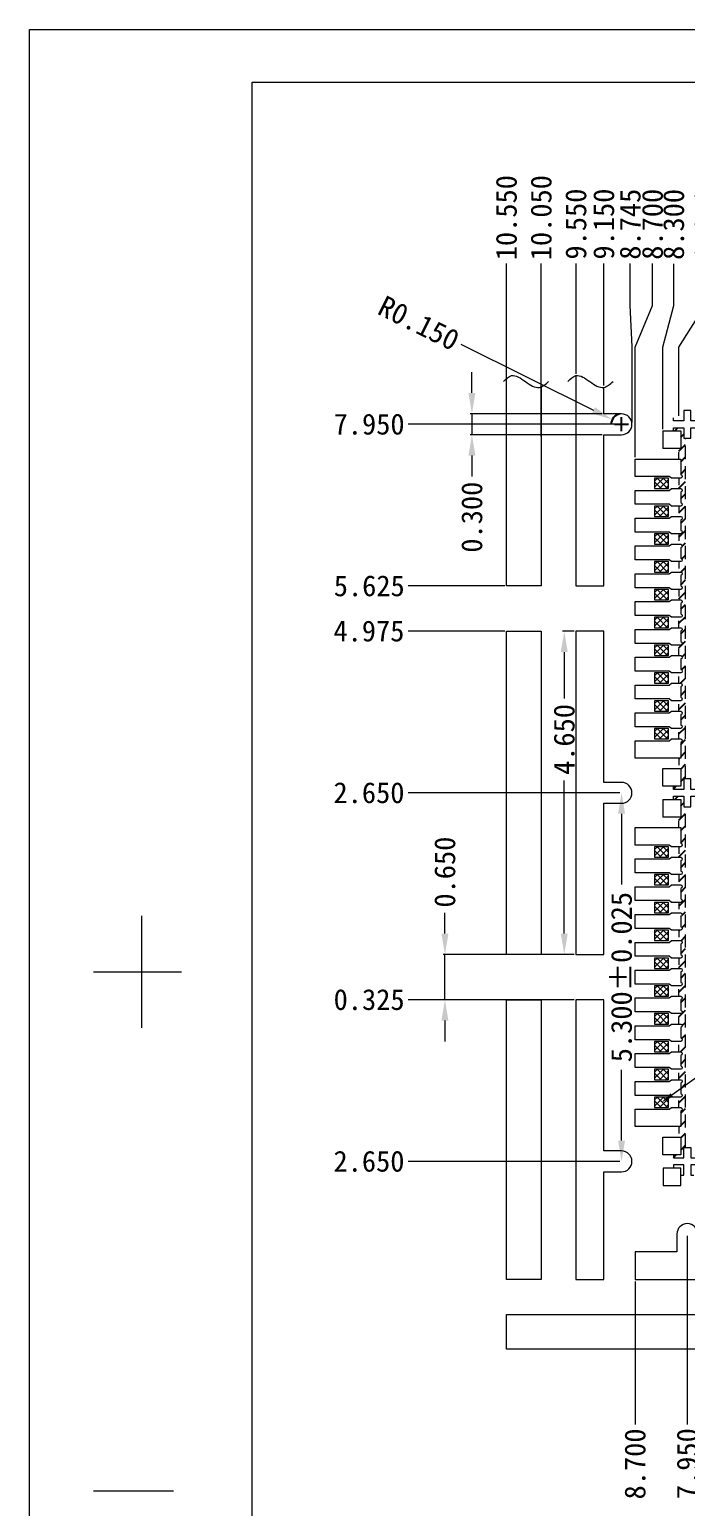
# Model space of a CAD drawing. Extents: x -140 to 3541, y -503 to -95.
# Drawn here: x 3329.83 to 3339.27, y -273.64 to -252.39 of the extents above; entities that cross this region are included whole.
import ezdxf
from ezdxf import colors
from ezdxf.entities.mleader import LeaderData, LeaderLine
from ezdxf.math import Vec2, Vec3

# ---------------------------------------------------------------- set-up
doc = ezdxf.new("R2010")
doc.units = 0
doc.header["$LTSCALE"] = 5
doc.header["$MEASUREMENT"] = 0
doc.header["$PDMODE"] = 3
doc.linetypes.add('HIDDEN', pattern=[0.375, 0.25, -0.125])
doc.layers.get('0').update_dxf_attribs({"linetype": 'CONTINUOUS'})
doc.layers.get('Defpoints').update_dxf_attribs({"linetype": 'CONTINUOUS'})
for name, color, linetype in [('1', 7, 'CONTINUOUS'), ('1D', 4, 'CONTINUOUS'), ('2D', 4, 'CONTINUOUS'), ('ETCH', 4, 'CONTINUOUS'), ('PLATING', 3, 'CONTINUOUS'), ('标注', 4, 'CONTINUOUS')]:
    doc.layers.add(name, color=color, linetype=linetype)
doc.layers.add('图层1实体', color=7, linetype='CONTINUOUS', lineweight=18)
doc.layers.add('标注线', color=3, linetype='CONTINUOUS', lineweight=18)
doc.styles.add('SIMPLEX', font='SIMPLEX')
doc.styles.get("Standard").update_dxf_attribs({"font": 'romans.shx', "bigfont": 'bigfont.shx'})
doc.styles.add('宋体', font='')
doc.styles.get('宋体').set_extended_font_data('SimSun')
doc.dimstyles.new('副本Standard', dxfattribs={"dimtxt": 0.05, "dimasz": 0.05, "dimexe": 0.07, "dimexo": 0.07, "dimgap": 0.07, "dimtad": 1, "dimzin": 1, "dimdsep": 46, "dimtxsty": 'SIMPLEX', "dimcen": 0.1, "dimclrd": 256, "dimclre": 256, "dimclrt": 256, "dimadec": 0, "dimazin": 0, "dimtfac": 1, "dimtofl": 0, "dimtmove": 0, "dimatfit": 0, "dimfxl": 1, "dimlwd": -1, "dimlwe": -1, "dimarcsym": 0})

# ---------------------------------------------------------------- blocks, each defined once
blk = doc.blocks.new('*D52')
at = {"layer": 'Defpoints', "color": 0}
for p in [(3339.537, -255.758), (3339.162, -257.971), (3347.232, -260.716)]:
    blk.add_point(p, dxfattribs=at)
at = {"layer": '标注', "lineweight": 0}
for p, q in [((3339.537, -256.358), (3339.537, -255.758)), ((3339.162, -256.958), (3339.537, -256.358)), ((3339.162, -257.946), (3339.162, -256.958))]:
    blk.add_line(p, q, dxfattribs=at)
at = {"layer": '标注', "lineweight": 0, "insert": (3339.537, -255.192), "char_height": 0.3, "attachment_point": 5, "rotation": 90, "style": '宋体'}
blk.add_mtext('8.070', dxfattribs=at)
blk = doc.blocks.new('*D53')
at = {"layer": 'Defpoints', "color": 0}
for p in [(3339.087, -255.758), (3338.932, -258.161), (3347.232, -260.716)]:
    blk.add_point(p, dxfattribs=at)
at = {"layer": '标注', "lineweight": 0}
for p, q in [((3339.087, -256.358), (3339.087, -255.758)), ((3338.932, -256.958), (3339.087, -256.358)), ((3338.932, -258.136), (3338.932, -256.958))]:
    blk.add_line(p, q, dxfattribs=at)
at = {"layer": '标注', "lineweight": 0, "insert": (3339.087, -255.192), "char_height": 0.3, "attachment_point": 5, "rotation": 90, "style": '宋体'}
blk.add_mtext('8.300', dxfattribs=at)
blk = doc.blocks.new('*D54')
at = {"layer": 'Defpoints', "color": 0}
for p in [(3338.782, -255.756), (3338.532, -258.566), (3347.232, -260.716)]:
    blk.add_point(p, dxfattribs=at)
at = {"layer": '标注', "lineweight": 0}
for p, q in [((3338.782, -256.356), (3338.782, -255.756)), ((3338.532, -256.956), (3338.782, -256.356)), ((3338.532, -258.541), (3338.532, -256.956))]:
    blk.add_line(p, q, dxfattribs=at)
at = {"layer": '标注', "lineweight": 0, "insert": (3338.782, -255.19), "char_height": 0.3, "attachment_point": 5, "rotation": 90, "style": '宋体'}
blk.add_mtext('8.700', dxfattribs=at)
blk = doc.blocks.new('*D55')
at = {"layer": 'Defpoints', "color": 0}
for p in [(3338.462, -255.753), (3338.487, -258.066), (3347.232, -260.716)]:
    blk.add_point(p, dxfattribs=at)
at = {"layer": '标注', "lineweight": 0}
for p, q in [((3338.462, -256.353), (3338.462, -255.753)), ((3338.487, -256.953), (3338.462, -256.353)), ((3338.487, -258.041), (3338.487, -256.953))]:
    blk.add_line(p, q, dxfattribs=at)
at = {"layer": '标注', "lineweight": 0, "insert": (3338.462, -255.189), "char_height": 0.3, "attachment_point": 5, "rotation": 90, "style": '宋体'}
blk.add_mtext('8.745', dxfattribs=at)
blk = doc.blocks.new('*D56')
at = {"layer": 'Defpoints', "color": 0}
for p in [(3338.082, -255.753), (3338.082, -257.535), (3347.232, -260.716)]:
    blk.add_point(p, dxfattribs=at)
at = {"layer": '标注', "lineweight": 0}
blk.add_line((3338.082, -257.51), (3338.082, -255.753), dxfattribs=at)
at = {"layer": '标注', "lineweight": 0, "insert": (3338.082, -255.187), "char_height": 0.3, "attachment_point": 5, "rotation": 90, "style": '宋体'}
blk.add_mtext('9.150', dxfattribs=at)
blk = doc.blocks.new('*D57')
at = {"layer": 'Defpoints', "color": 0}
for p in [(3337.682, -255.753), (3337.682, -257.367), (3347.232, -260.716)]:
    blk.add_point(p, dxfattribs=at)
at = {"layer": '标注', "lineweight": 0}
blk.add_line((3337.682, -257.342), (3337.682, -255.753), dxfattribs=at)
at = {"layer": '标注', "lineweight": 0, "insert": (3337.682, -255.187), "char_height": 0.3, "attachment_point": 5, "rotation": 90, "style": '宋体'}
blk.add_mtext('9.550', dxfattribs=at)
blk = doc.blocks.new('*D58')
at = {"layer": 'Defpoints', "color": 0}
for p in [(3337.182, -255.753), (3337.182, -258.266), (3347.232, -260.716)]:
    blk.add_point(p, dxfattribs=at)
at = {"layer": '标注', "lineweight": 0}
blk.add_line((3337.182, -258.241), (3337.182, -255.753), dxfattribs=at)
at = {"layer": '标注', "lineweight": 0, "insert": (3337.182, -255.095), "char_height": 0.3, "attachment_point": 5, "rotation": 90, "style": '宋体'}
blk.add_mtext('10.050', dxfattribs=at)
blk = doc.blocks.new('*D59')
at = {"layer": 'Defpoints', "color": 0}
for p in [(3336.682, -255.753), (3336.682, -258.266), (3347.232, -260.716)]:
    blk.add_point(p, dxfattribs=at)
at = {"layer": '标注', "lineweight": 0}
blk.add_line((3336.682, -258.241), (3336.682, -255.753), dxfattribs=at)
at = {"layer": '标注', "lineweight": 0, "insert": (3336.682, -255.095), "char_height": 0.3, "attachment_point": 5, "rotation": 90, "style": '宋体'}
blk.add_mtext('10.550', dxfattribs=at)
blk = doc.blocks.new('*D60')
at = {"layer": 'Defpoints', "color": 0}
for p in [(3347.232, -260.716), (3339.282, -269.711), (3339.282, -272.451)]:
    blk.add_point(p, dxfattribs=at)
at = {"layer": '标注', "lineweight": 0}
blk.add_line((3339.282, -269.736), (3339.282, -272.451), dxfattribs=at)
at = {"layer": '标注', "lineweight": 0, "insert": (3339.282, -273.013), "char_height": 0.3, "attachment_point": 5, "rotation": 90, "style": '宋体'}
blk.add_mtext('7.950', dxfattribs=at)
blk = doc.blocks.new('*D63')
at = {"layer": 'Defpoints', "color": 0}
for p in [(3347.232, -260.716), (3338.532, -270.366), (3338.532, -272.451)]:
    blk.add_point(p, dxfattribs=at)
at = {"layer": '标注', "lineweight": 0}
blk.add_line((3338.532, -270.391), (3338.532, -272.451), dxfattribs=at)
at = {"layer": '标注', "lineweight": 0, "insert": (3338.532, -273.017), "char_height": 0.3, "attachment_point": 5, "rotation": 90, "style": '宋体'}
blk.add_mtext('8.700', dxfattribs=at)
blk = doc.blocks.new('*D68')
at = {"layer": 'Defpoints', "color": 0}
for p in [(3347.232, -266.016), (3335.27, -268.666), (3338.337, -268.666)]:
    blk.add_point(p, dxfattribs=at)
at = {"layer": '标注', "lineweight": 0}
blk.add_line((3338.312, -268.666), (3335.27, -268.666), dxfattribs=at)
at = {"layer": '标注', "lineweight": 0, "insert": (3334.706, -268.666), "char_height": 0.3, "attachment_point": 5, "style": '宋体'}
blk.add_mtext('2.650', dxfattribs=at)
blk = doc.blocks.new('*D69')
at = {"layer": 'Defpoints', "color": 0}
for p in [(3335.27, -263.366), (3338.337, -263.366), (3347.232, -266.016)]:
    blk.add_point(p, dxfattribs=at)
at = {"layer": '标注', "lineweight": 0}
blk.add_line((3338.312, -263.366), (3335.27, -263.366), dxfattribs=at)
at = {"layer": '标注', "lineweight": 0, "insert": (3334.706, -263.366), "char_height": 0.3, "attachment_point": 5, "style": '宋体'}
blk.add_mtext('2.650', dxfattribs=at)
blk = doc.blocks.new('*D70')
at = {"layer": 'Defpoints', "color": 0}
for p in [(3335.27, -258.066), (3338.337, -258.066), (3347.232, -266.016)]:
    blk.add_point(p, dxfattribs=at)
at = {"layer": '标注', "lineweight": 0}
blk.add_line((3338.312, -258.066), (3335.27, -258.066), dxfattribs=at)
at = {"layer": '标注', "lineweight": 0, "insert": (3334.708, -258.066), "char_height": 0.3, "attachment_point": 5, "style": '宋体'}
blk.add_mtext('7.950', dxfattribs=at)
blk = doc.blocks.new('*D71')
at = {"layer": 'Defpoints', "color": 0}
for p in [(3338.337, -263.366), (3338.337, -268.666), (3338.337, -268.666)]:
    blk.add_point(p, dxfattribs=at)
at = {"layer": '标注', "linetype": 'Continuous', "lineweight": 0}
for p, q in [((3338.312, -263.366), (3338.312, -263.366)), ((3338.312, -268.666), (3338.312, -268.666))]:
    blk.add_line(p, q, dxfattribs=at)
at = {"layer": '标注', "color": 4, "linetype": 'Continuous', "lineweight": 0}
for p, q in [((3338.337, -263.666), (3338.337, -264.685)), ((3338.337, -268.366), (3338.337, -267.348))]:
    blk.add_line(p, q, dxfattribs=at)
at = {"layer": '标注', "color": 4}
for points in [[(3338.387, -263.666), (3338.287, -263.666), (3338.337, -263.366)], [(3338.287, -268.366), (3338.387, -268.366), (3338.337, -268.666)]]:
    blk.add_solid(points, dxfattribs=at)
at = {"layer": '标注', "lineweight": 0, "insert": (3338.337, -266.016), "char_height": 0.3, "attachment_point": 5, "rotation": 90, "style": '宋体'}
blk.add_mtext('5.300%%P0.025', dxfattribs=at)
blk = doc.blocks.new('*D72')
at = {"layer": 'Defpoints', "color": 0}
for p in [(3335.798, -265.691), (3337.682, -265.691), (3337.682, -266.341)]:
    blk.add_point(p, dxfattribs=at)
at = {"layer": '标注', "color": 4, "linetype": 'Continuous', "lineweight": 0}
for p, q in [((3335.798, -265.391), (3335.798, -265.091)), ((3335.798, -266.341), (3335.798, -265.691)), ((3335.798, -266.641), (3335.798, -266.941))]:
    blk.add_line(p, q, dxfattribs=at)
at = {"layer": '标注', "linetype": 'Continuous', "lineweight": 0}
for p, q in [((3337.657, -265.691), (3335.773, -265.691)), ((3337.657, -266.341), (3335.773, -266.341))]:
    blk.add_line(p, q, dxfattribs=at)
at = {"layer": '标注', "color": 4}
for points in [[(3335.748, -265.391), (3335.848, -265.391), (3335.798, -265.691)], [(3335.848, -266.641), (3335.748, -266.641), (3335.798, -266.341)]]:
    blk.add_solid(points, dxfattribs=at)
at = {"layer": '标注', "lineweight": 0, "insert": (3335.798, -264.506), "char_height": 0.3, "attachment_point": 5, "rotation": 90, "style": '宋体'}
blk.add_mtext('0.650', dxfattribs=at)
blk = doc.blocks.new('*D73')
at = {"layer": 'Defpoints', "color": 0}
for p in [(3337.513, -261.041), (3337.682, -261.041), (3337.682, -265.691)]:
    blk.add_point(p, dxfattribs=at)
at = {"layer": '标注', "linetype": 'Continuous', "lineweight": 0}
for p, q in [((3337.657, -261.041), (3337.488, -261.041)), ((3337.657, -265.691), (3337.488, -265.691))]:
    blk.add_line(p, q, dxfattribs=at)
at = {"layer": '标注', "color": 4, "linetype": 'Continuous', "lineweight": 0}
for p, q in [((3337.513, -261.341), (3337.513, -262.011)), ((3337.513, -265.391), (3337.513, -263.187))]:
    blk.add_line(p, q, dxfattribs=at)
at = {"layer": '标注', "color": 4}
for points in [[(3337.563, -261.341), (3337.463, -261.341), (3337.513, -261.041)], [(3337.463, -265.391), (3337.563, -265.391), (3337.513, -265.691)]]:
    blk.add_solid(points, dxfattribs=at)
at = {"layer": '标注', "lineweight": 0, "insert": (3337.513, -262.599), "char_height": 0.3, "attachment_point": 5, "rotation": 90, "style": '宋体'}
blk.add_mtext('4.650', dxfattribs=at)
blk = doc.blocks.new('*D74')
at = {"layer": 'Defpoints', "color": 0}
for p in [(3338.082, -257.916), (3336.186, -258.216), (3338.082, -258.216)]:
    blk.add_point(p, dxfattribs=at)
at = {"layer": '标注', "color": 4, "linetype": 'Continuous', "lineweight": 0}
for p, q in [((3336.186, -257.616), (3336.186, -257.316)), ((3336.186, -257.916), (3336.186, -258.216)), ((3336.186, -258.516), (3336.186, -258.816))]:
    blk.add_line(p, q, dxfattribs=at)
at = {"layer": '标注', "linetype": 'Continuous', "lineweight": 0}
for p, q in [((3338.057, -257.916), (3336.161, -257.916)), ((3338.057, -258.216), (3336.161, -258.216))]:
    blk.add_line(p, q, dxfattribs=at)
at = {"layer": '标注', "color": 4}
for points in [[(3336.136, -257.616), (3336.236, -257.616), (3336.186, -257.916)], [(3336.236, -258.516), (3336.136, -258.516), (3336.186, -258.216)]]:
    blk.add_solid(points, dxfattribs=at)
at = {"layer": '标注', "lineweight": 0, "insert": (3336.186, -259.402), "char_height": 0.3, "attachment_point": 5, "rotation": 90, "style": '宋体'}
blk.add_mtext('0.300', dxfattribs=at)
blk = doc.blocks.new('*D115')
at = {"layer": 'Defpoints', "color": 0}
for p in [(3338.203, -257.999), (3338.337, -258.066)]:
    blk.add_point(p, dxfattribs=at)
at = {"layer": '标注', "lineweight": 0}
blk.add_line((3336.027, -256.914), (3337.934, -257.865), dxfattribs=at)
at = {"layer": '标注'}
for p, q in [((3338.337, -258.166), (3338.337, -257.966)), ((3338.237, -258.066), (3338.437, -258.066))]:
    blk.add_line(p, q, dxfattribs=at)
blk.add_arc((3338.337, -258.066), 0.15, 99.5604, 180.47, dxfattribs=at)
blk.add_solid([(3337.912, -257.91), (3337.957, -257.821), (3338.203, -257.999)], dxfattribs=at)
at = {"layer": '标注', "lineweight": 0, "insert": (3335.422, -256.612), "char_height": 0.3, "attachment_point": 5, "rotation": 333.4832, "style": '宋体'}
blk.add_mtext('R0.150', dxfattribs=at)
blk = doc.blocks.new('*D116')
at = {"layer": 'Defpoints', "color": 0}
for p in [(3347.232, -266.016), (3335.27, -266.341), (3336.682, -266.341)]:
    blk.add_point(p, dxfattribs=at)
at = {"layer": '标注', "lineweight": 0}
blk.add_line((3336.657, -266.341), (3335.27, -266.341), dxfattribs=at)
at = {"layer": '标注', "lineweight": 0, "insert": (3334.708, -266.341), "char_height": 0.3, "attachment_point": 5, "style": '宋体'}
blk.add_mtext('0.325', dxfattribs=at)
blk = doc.blocks.new('*D117')
at = {"layer": 'Defpoints', "color": 0}
for p in [(3335.27, -261.041), (3336.682, -261.041), (3347.232, -266.016)]:
    blk.add_point(p, dxfattribs=at)
at = {"layer": '标注', "lineweight": 0}
blk.add_line((3336.657, -261.041), (3335.27, -261.041), dxfattribs=at)
at = {"layer": '标注', "lineweight": 0, "insert": (3334.705, -261.041), "char_height": 0.3, "attachment_point": 5, "style": '宋体'}
blk.add_mtext('4.975', dxfattribs=at)
blk = doc.blocks.new('*D118')
at = {"layer": 'Defpoints', "color": 0}
for p in [(3335.27, -260.391), (3336.682, -260.391), (3347.232, -266.016)]:
    blk.add_point(p, dxfattribs=at)
at = {"layer": '标注', "lineweight": 0}
blk.add_line((3336.657, -260.391), (3335.27, -260.391), dxfattribs=at)
at = {"layer": '标注', "lineweight": 0, "insert": (3334.71, -260.391), "char_height": 0.3, "attachment_point": 5, "style": '宋体'}
blk.add_mtext('5.625', dxfattribs=at)

msp = doc.modelspace()

# ---------------------------------------------------------------- hatches: boundary and pattern name
at = {"layer": 'ETCH'}
h = msp.add_hatch(dxfattribs=at)
h.set_pattern_fill('ANSI31', color=256)
h.set_pattern_definition([(45, (2817.30123, -257.93895), (-0.088388348, 0.088388348), [])])
h.paths.add_polyline_path([(3339.16184, -268.31637), (3339.18684, -268.31637), (3339.18684, -268.57137), (3339.08184, -268.57137), (3339.08184, -268.61637), (3339.23184, -268.61637), (3339.23184, -268.46637), (3339.25684, -268.46637), (3339.25684, -263.56637), (3339.23184, -263.56637), (3339.23184, -263.41637), (3339.08184, -263.41637), (3339.08184, -263.46137), (3339.18684, -263.46137), (3339.18684, -263.71637), (3339.16184, -263.71637), (3339.16184, -263.86637), (3339.18684, -263.86637), (3339.18684, -264.09152, -0.92662528), (3339.18684, -264.14137), (3339.16184, -264.14137), (3339.16184, -264.29137), (3339.18684, -264.29137, -0.92662528), (3339.18684, -264.34123), (3339.18684, -264.49152, -0.92662528), (3339.18684, -264.54137), (3339.16184, -264.54137), (3339.16184, -264.69137), (3339.18684, -264.69137, -0.92662528), (3339.18684, -264.74123), (3339.18684, -264.89152, -0.92662528), (3339.18684, -264.94137), (3339.16184, -264.94137), (3339.16184, -265.09137), (3339.18684, -265.09137, -0.92662528), (3339.18684, -265.14123), (3339.18684, -265.29152, -0.92662528), (3339.18684, -265.34137), (3339.16184, -265.34137), (3339.16184, -265.49137), (3339.18684, -265.49137, -0.92662528), (3339.18684, -265.54123), (3339.18684, -265.69152, -0.92662528), (3339.18684, -265.74137), (3339.16184, -265.74137), (3339.16184, -265.89137), (3339.18684, -265.89137, -0.92662528), (3339.18684, -265.94123), (3339.18684, -266.09152, -0.92662528), (3339.18684, -266.14137), (3339.16184, -266.14137), (3339.16184, -266.29137), (3339.18684, -266.29137, -0.92662528), (3339.18684, -266.34123), (3339.18684, -266.49152, -0.92662528), (3339.18684, -266.54137), (3339.16184, -266.54137), (3339.16184, -266.69137), (3339.18684, -266.69137, -0.92662528), (3339.18684, -266.74123), (3339.18684, -266.89152, -0.92662528), (3339.18684, -266.94137), (3339.16184, -266.94137), (3339.16184, -267.09137), (3339.18684, -267.09137, -0.92662528), (3339.18684, -267.14123), (3339.18684, -267.29152, -0.92662528), (3339.18684, -267.34137), (3339.16184, -267.34137), (3339.16184, -267.49137), (3339.18684, -267.49137, -0.92662528), (3339.18684, -267.54123), (3339.18684, -267.69152, -0.92662528), (3339.18684, -267.74137), (3339.16184, -267.74137), (3339.16184, -267.89137), (3339.18684, -267.89137, -0.92662528), (3339.18684, -267.94123), (3339.18684, -268.16637), (3339.16184, -268.16637)])
h.paths.add_polyline_path([(3339.16184, -263.01637), (3339.18684, -263.01637), (3339.18684, -263.27137), (3339.08184, -263.27137), (3339.08184, -263.31637), (3339.23184, -263.31637), (3339.23184, -263.16637), (3339.25684, -263.16637), (3339.25684, -258.26637), (3339.23184, -258.26637), (3339.23184, -258.11637), (3339.08184, -258.11637), (3339.08184, -258.16137), (3339.18684, -258.16137), (3339.18684, -258.41637), (3339.16184, -258.41637), (3339.16184, -258.56637), (3339.18684, -258.56637), (3339.18684, -258.79152, -0.92662528), (3339.18684, -258.84137), (3339.16184, -258.84137), (3339.16184, -258.99137), (3339.18684, -258.99137, -0.92662528), (3339.18684, -259.04123), (3339.18684, -259.19152, -0.92662528), (3339.18684, -259.24137), (3339.16184, -259.24137), (3339.16184, -259.39137), (3339.18684, -259.39137, -0.92662528), (3339.18684, -259.44123), (3339.18684, -259.59152, -0.92662528), (3339.18684, -259.64137), (3339.16184, -259.64137), (3339.16184, -259.79137), (3339.18684, -259.79137, -0.92662528), (3339.18684, -259.84123), (3339.18684, -259.99152, -0.92662528), (3339.18684, -260.04137), (3339.16184, -260.04137), (3339.16184, -260.19137), (3339.18684, -260.19137, -0.92662528), (3339.18684, -260.24123), (3339.18684, -260.39152, -0.92662528), (3339.18684, -260.44137), (3339.16184, -260.44137), (3339.16184, -260.59137), (3339.18684, -260.59137, -0.92662528), (3339.18684, -260.64123), (3339.18684, -260.79152, -0.92662528), (3339.18684, -260.84137), (3339.16184, -260.84137), (3339.16184, -260.99137), (3339.18684, -260.99137, -0.92662528), (3339.18684, -261.04123), (3339.18684, -261.19152, -0.92662528), (3339.18684, -261.24137), (3339.16184, -261.24137), (3339.16184, -261.39137), (3339.18684, -261.39137, -0.92662528), (3339.18684, -261.44123), (3339.18684, -261.59152, -0.92662528), (3339.18684, -261.64137), (3339.16184, -261.64137), (3339.16184, -261.79137), (3339.18684, -261.79137, -0.92662528), (3339.18684, -261.84123), (3339.18684, -261.99152, -0.92662528), (3339.18684, -262.04137), (3339.16184, -262.04137), (3339.16184, -262.19137), (3339.18684, -262.19137, -0.92662528), (3339.18684, -262.24123), (3339.18684, -262.39152, -0.92662528), (3339.18684, -262.44137), (3339.16184, -262.44137), (3339.16184, -262.59137), (3339.18684, -262.59137, -0.92662528), (3339.18684, -262.64123), (3339.18684, -262.86637), (3339.16184, -262.86637)])
at = {"layer": '标注线', "lineweight": 0}
h = msp.add_hatch(dxfattribs=at)
h.set_pattern_fill('ANSI37', color=256, scale=0.5, angle=90)
h.set_pattern_definition([(45, (3607.94821, -3599.17321), (0.0441941738, -0.0441941738), []), (315, (3607.94821, -3599.17321), (-0.0441941738, -0.0441941738), [])])
h.paths.add_polyline_path([(3338.81184, -258.84137), (3338.81184, -258.99137), (3339.01184, -258.99137), (3339.01184, -258.84137)])
h = msp.add_hatch(dxfattribs=at)
h.set_pattern_fill('ANSI37', color=256, scale=0.5, angle=90)
h.set_pattern_definition([(45, (3607.94821, -3599.57321), (0.0441941738, -0.0441941738), []), (315, (3607.94821, -3599.57321), (-0.0441941738, -0.0441941738), [])])
h.paths.add_polyline_path([(3338.81184, -259.24137), (3338.81184, -259.39137), (3339.01184, -259.39137), (3339.01184, -259.24137)])
h = msp.add_hatch(dxfattribs=at)
h.set_pattern_fill('ANSI37', color=256, scale=0.5, angle=90)
h.set_pattern_definition([(45, (3607.94821, -3599.97321), (0.0441941738, -0.0441941738), []), (315, (3607.94821, -3599.97321), (-0.0441941738, -0.0441941738), [])])
h.paths.add_polyline_path([(3338.81184, -259.64137), (3338.81184, -259.79137), (3339.01184, -259.79137), (3339.01184, -259.64137)])
h = msp.add_hatch(dxfattribs=at)
h.set_pattern_fill('ANSI37', color=256, scale=0.5, angle=90)
h.set_pattern_definition([(45, (3607.94821, -3600.37321), (0.0441941738, -0.0441941738), []), (315, (3607.94821, -3600.37321), (-0.0441941738, -0.0441941738), [])])
h.paths.add_polyline_path([(3338.81184, -260.04137), (3338.81184, -260.19137), (3339.01184, -260.19137), (3339.01184, -260.04137)])
h = msp.add_hatch(dxfattribs=at)
h.set_pattern_fill('ANSI37', color=256, scale=0.5, angle=90)
h.set_pattern_definition([(45, (3607.94821, -3600.77321), (0.0441941738, -0.0441941738), []), (315, (3607.94821, -3600.77321), (-0.0441941738, -0.0441941738), [])])
h.paths.add_polyline_path([(3338.81184, -260.44137), (3338.81184, -260.59137), (3339.01184, -260.59137), (3339.01184, -260.44137)])
h = msp.add_hatch(dxfattribs=at)
h.set_pattern_fill('ANSI37', color=256, scale=0.5, angle=90)
h.set_pattern_definition([(45, (3607.94821, -3601.17321), (0.0441941738, -0.0441941738), []), (315, (3607.94821, -3601.17321), (-0.0441941738, -0.0441941738), [])])
h.paths.add_polyline_path([(3338.81184, -260.84137), (3338.81184, -260.99137), (3339.01184, -260.99137), (3339.01184, -260.84137)])
h = msp.add_hatch(dxfattribs=at)
h.set_pattern_fill('ANSI37', color=256, scale=0.5, angle=90)
h.set_pattern_definition([(45, (3607.94821, -3601.57321), (0.0441941738, -0.0441941738), []), (315, (3607.94821, -3601.57321), (-0.0441941738, -0.0441941738), [])])
h.paths.add_polyline_path([(3338.81184, -261.24137), (3338.81184, -261.39137), (3339.01184, -261.39137), (3339.01184, -261.24137)])
h = msp.add_hatch(dxfattribs=at)
h.set_pattern_fill('ANSI37', color=256, scale=0.5, angle=90)
h.set_pattern_definition([(45, (3607.94821, -3601.97321), (0.0441941738, -0.0441941738), []), (315, (3607.94821, -3601.97321), (-0.0441941738, -0.0441941738), [])])
h.paths.add_polyline_path([(3338.81184, -261.64137), (3338.81184, -261.79137), (3339.01184, -261.79137), (3339.01184, -261.64137)])
h = msp.add_hatch(dxfattribs=at)
h.set_pattern_fill('ANSI37', color=256, scale=0.5, angle=90)
h.set_pattern_definition([(45, (3607.94821, -3602.37321), (0.0441941738, -0.0441941738), []), (315, (3607.94821, -3602.37321), (-0.0441941738, -0.0441941738), [])])
h.paths.add_polyline_path([(3338.81184, -262.04137), (3338.81184, -262.19137), (3339.01184, -262.19137), (3339.01184, -262.04137)])
h = msp.add_hatch(dxfattribs=at)
h.set_pattern_fill('ANSI37', color=256, scale=0.5, angle=90)
h.set_pattern_definition([(45, (3607.94821, -3602.77321), (0.0441941738, -0.0441941738), []), (315, (3607.94821, -3602.77321), (-0.0441941738, -0.0441941738), [])])
h.paths.add_polyline_path([(3338.81184, -262.44137), (3338.81184, -262.59137), (3339.01184, -262.59137), (3339.01184, -262.44137)])
h = msp.add_hatch(dxfattribs=at)
h.set_pattern_fill('ANSI37', color=256, scale=0.5, angle=90)
h.set_pattern_definition([(45, (3607.94821, -3604.47321), (0.0441941738, -0.0441941738), []), (315, (3607.94821, -3604.47321), (-0.0441941738, -0.0441941738), [])])
h.paths.add_polyline_path([(3338.81184, -264.14137), (3338.81184, -264.29137), (3339.01184, -264.29137), (3339.01184, -264.14137)])
h = msp.add_hatch(dxfattribs=at)
h.set_pattern_fill('ANSI37', color=256, scale=0.5, angle=90)
h.set_pattern_definition([(45, (3607.94821, -3604.87321), (0.0441941738, -0.0441941738), []), (315, (3607.94821, -3604.87321), (-0.0441941738, -0.0441941738), [])])
h.paths.add_polyline_path([(3338.81184, -264.54137), (3338.81184, -264.69137), (3339.01184, -264.69137), (3339.01184, -264.54137)])
h = msp.add_hatch(dxfattribs=at)
h.set_pattern_fill('ANSI37', color=256, scale=0.5, angle=90)
h.set_pattern_definition([(45, (3607.94821, -3605.27321), (0.0441941738, -0.0441941738), []), (315, (3607.94821, -3605.27321), (-0.0441941738, -0.0441941738), [])])
h.paths.add_polyline_path([(3338.81184, -264.94137), (3338.81184, -265.09137), (3339.01184, -265.09137), (3339.01184, -264.94137)])
h = msp.add_hatch(dxfattribs=at)
h.set_pattern_fill('ANSI37', color=256, scale=0.5, angle=90)
h.set_pattern_definition([(45, (3607.94821, -3605.67321), (0.0441941738, -0.0441941738), []), (315, (3607.94821, -3605.67321), (-0.0441941738, -0.0441941738), [])])
h.paths.add_polyline_path([(3338.81184, -265.34137), (3338.81184, -265.49137), (3339.01184, -265.49137), (3339.01184, -265.34137)])
h = msp.add_hatch(dxfattribs=at)
h.set_pattern_fill('ANSI37', color=256, scale=0.5, angle=90)
h.set_pattern_definition([(45, (3607.94821, -3606.07321), (0.0441941738, -0.0441941738), []), (315, (3607.94821, -3606.07321), (-0.0441941738, -0.0441941738), [])])
h.paths.add_polyline_path([(3338.81184, -265.74137), (3338.81184, -265.89137), (3339.01184, -265.89137), (3339.01184, -265.74137)])
h = msp.add_hatch(dxfattribs=at)
h.set_pattern_fill('ANSI37', color=256, scale=0.5, angle=90)
h.set_pattern_definition([(45, (3607.94821, -3606.47321), (0.0441941738, -0.0441941738), []), (315, (3607.94821, -3606.47321), (-0.0441941738, -0.0441941738), [])])
h.paths.add_polyline_path([(3338.81184, -266.14137), (3338.81184, -266.29137), (3339.01184, -266.29137), (3339.01184, -266.14137)])
h = msp.add_hatch(dxfattribs=at)
h.set_pattern_fill('ANSI37', color=256, scale=0.5, angle=90)
h.set_pattern_definition([(45, (3607.94821, -3606.87321), (0.0441941738, -0.0441941738), []), (315, (3607.94821, -3606.87321), (-0.0441941738, -0.0441941738), [])])
h.paths.add_polyline_path([(3338.81184, -266.54137), (3338.81184, -266.69137), (3339.01184, -266.69137), (3339.01184, -266.54137)])
h = msp.add_hatch(dxfattribs=at)
h.set_pattern_fill('ANSI37', color=256, scale=0.5, angle=90)
h.set_pattern_definition([(45, (3607.94821, -3607.27321), (0.0441941738, -0.0441941738), []), (315, (3607.94821, -3607.27321), (-0.0441941738, -0.0441941738), [])])
h.paths.add_polyline_path([(3338.81184, -266.94137), (3338.81184, -267.09137), (3339.01184, -267.09137), (3339.01184, -266.94137)])
h = msp.add_hatch(dxfattribs=at)
h.set_pattern_fill('ANSI37', color=256, scale=0.5, angle=90)
h.set_pattern_definition([(45, (3607.94821, -3607.67321), (0.0441941738, -0.0441941738), []), (315, (3607.94821, -3607.67321), (-0.0441941738, -0.0441941738), [])])
h.paths.add_polyline_path([(3338.81184, -267.34137), (3338.81184, -267.49137), (3339.01184, -267.49137), (3339.01184, -267.34137)])
h = msp.add_hatch(dxfattribs=at)
h.set_pattern_fill('ANSI37', color=256, scale=0.5, angle=90)
h.set_pattern_definition([(45, (3607.94821, -3608.07321), (0.0441941738, -0.0441941738), []), (315, (3607.94821, -3608.07321), (-0.0441941738, -0.0441941738), [])])
h.paths.add_polyline_path([(3338.81184, -267.74137), (3338.81184, -267.89137), (3339.01184, -267.89137), (3339.01184, -267.74137)])

# ---------------------------------------------------------------- linework, layer by layer
at = {"lineweight": 0}
msp.add_lwpolyline([(3337.68184, -257.36665), (3337.68184, -260.39137), (3338.08184, -260.39137), (3338.08184, -258.21637), (3338.33684, -258.21637, 1), (3338.33684, -257.91637), (3338.08184, -257.91637), (3338.08184, -257.53508)], format="xyb", dxfattribs=at)
msp.add_lwpolyline([(3337.18184, -257.52759), (3337.18184, -260.39137), (3336.68184, -260.39137), (3336.68184, -257.41039)], dxfattribs=at)
for points in [[(3336.68184, -261.04137), (3337.18184, -261.04137), (3337.18184, -265.69137), (3336.68184, -265.69137)], [(3336.68184, -266.34137), (3337.18184, -266.34137), (3337.18184, -270.36637), (3336.68184, -270.36637)], [(3338.93684, -269.01137), (3339.18684, -269.01137), (3339.18684, -268.76137), (3338.93684, -268.76137)], [(3336.68184, -270.86637), (3341.60684, -270.86637), (3341.60684, -271.36637), (3336.68223, -271.36637)]]:
    msp.add_lwpolyline(points, close=True, dxfattribs=at)
for points in [[(3338.33684, -263.51637, 1), (3338.33684, -263.21637), (3338.08184, -263.21637), (3338.08184, -261.04137), (3337.68184, -261.04137), (3337.68184, -265.69137), (3338.08184, -265.69137), (3338.08184, -263.51637)], [(3338.08184, -266.34137), (3337.68184, -266.34137), (3337.68184, -270.36637), (3338.08184, -270.36637), (3338.08184, -268.81637), (3338.33684, -268.81637, 1), (3338.33684, -268.51637), (3338.08184, -268.51637)], [(3338.53184, -270.36637), (3341.60684, -270.36637), (3341.60684, -269.96637), (3339.43184, -269.96637), (3339.43184, -269.71137, 1), (3339.13184, -269.71137), (3339.13184, -269.96637), (3338.53184, -269.96637)]]:
    msp.add_lwpolyline(points, format="xyb", close=True, dxfattribs=at)
at = {"layer": '1', "linetype": 'Continuous', "lineweight": 0}
for p, q in [((3338.93184, -258.16137), (3338.93184, -258.41637)), ((3338.93184, -263.27137), (3338.93184, -263.01637)), ((3338.93184, -263.46137), (3338.93184, -263.71637)), ((3338.93184, -268.57137), (3338.93184, -268.31637))]:
    msp.add_line(p, q, dxfattribs=at)
at = {"layer": '1', "lineweight": 0}
for points in [[(3338.93184, -258.16137), (3339.18684, -258.16137), (3339.18684, -258.41637), (3338.93184, -258.41637)], [(3338.93184, -263.01637), (3339.18684, -263.01637), (3339.18684, -263.27137), (3338.93184, -263.27137)], [(3338.93184, -263.46137), (3339.18684, -263.46137), (3339.18684, -263.71637), (3338.93184, -263.71637)], [(3338.93184, -268.31637), (3339.18684, -268.31637), (3339.18684, -268.57137), (3338.93184, -268.57137)]]:
    msp.add_lwpolyline(points, dxfattribs=at)
at = {"layer": '1', "linetype": 'Continuous', "lineweight": 0}
for points in [[(3338.53184, -258.56637), (3339.18684, -258.56637), (3339.18684, -258.79152, -0.92662528), (3339.18684, -258.84137), (3339.05684, -258.84137), (3339.01934, -258.81637), (3338.53184, -258.81637)], [(3339.01934, -259.21637), (3338.53184, -259.21637), (3338.53184, -259.01637), (3339.01934, -259.01637), (3339.05684, -258.99137), (3339.18684, -258.99137, -0.92662528), (3339.18684, -259.04123), (3339.18684, -259.19152, -0.92662528), (3339.18684, -259.24137), (3339.05684, -259.24137)], [(3338.53184, -259.41637), (3339.01934, -259.41637), (3339.05684, -259.39137), (3339.18684, -259.39137, -0.92662528), (3339.18684, -259.44123), (3339.18684, -259.59152, -0.92662528), (3339.18684, -259.64137), (3339.05684, -259.64137), (3339.01934, -259.61637), (3338.53184, -259.61637)], [(3338.53184, -259.81637), (3339.01934, -259.81637), (3339.05684, -259.79137), (3339.18684, -259.79137, -0.92662528), (3339.18684, -259.84123), (3339.18684, -259.99152, -0.92662528), (3339.18684, -260.04137), (3339.05684, -260.04137), (3339.01934, -260.01637), (3338.53184, -260.01637)], [(3338.53184, -260.21637), (3339.01934, -260.21637), (3339.05684, -260.19137), (3339.18684, -260.19137, -0.92662528), (3339.18684, -260.24123), (3339.18684, -260.39152, -0.92662528), (3339.18684, -260.44137), (3339.05684, -260.44137), (3339.01934, -260.41637), (3338.53184, -260.41637)], [(3338.53184, -260.61637), (3339.01934, -260.61637), (3339.05684, -260.59137), (3339.18684, -260.59137, -0.92662528), (3339.18684, -260.64123), (3339.18684, -260.79152, -0.92662528), (3339.18684, -260.84137), (3339.05684, -260.84137), (3339.01934, -260.81637), (3338.53184, -260.81637)], [(3338.53184, -261.41637), (3339.01934, -261.41637), (3339.05684, -261.39137), (3339.18684, -261.39137, -0.92662528), (3339.18684, -261.44123), (3339.18684, -261.59152, -0.92662528), (3339.18684, -261.64137), (3339.05684, -261.64137), (3339.01934, -261.61637), (3338.53184, -261.61637)], [(3338.53184, -261.81637), (3339.01934, -261.81637), (3339.05684, -261.79137), (3339.18684, -261.79137, -0.92662528), (3339.18684, -261.84123), (3339.18684, -261.99152, -0.92662528), (3339.18684, -262.04137), (3339.05684, -262.04137), (3339.01934, -262.01637), (3338.53184, -262.01637), (3338.53184, -261.8414)], [(3339.05684, -262.19137), (3339.18684, -262.19137, -0.92662528), (3339.18684, -262.24123), (3339.18684, -262.39152, -0.92662528), (3339.18684, -262.44137), (3339.05684, -262.44137), (3339.01934, -262.41637), (3338.53184, -262.41637), (3338.53184, -262.21637), (3339.01934, -262.21637)], [(3338.53184, -262.86637), (3338.53184, -262.61637), (3339.01934, -262.61637), (3339.05684, -262.59137), (3339.18684, -262.59137, -0.92662528), (3339.18684, -262.64123), (3339.18684, -262.86637)], [(3338.53184, -263.86637), (3339.18684, -263.86637), (3339.18684, -264.09152, -0.92662528), (3339.18684, -264.14137), (3339.05684, -264.14137), (3339.01934, -264.11637), (3338.53184, -264.11637)], [(3339.01934, -264.51637), (3338.53184, -264.51637), (3338.53184, -264.31637), (3339.01934, -264.31637), (3339.05684, -264.29137), (3339.18684, -264.29137, -0.92662528), (3339.18684, -264.34123), (3339.18684, -264.49152, -0.92662528), (3339.18684, -264.54137), (3339.05684, -264.54137)], [(3338.53184, -264.71637), (3339.01934, -264.71637), (3339.05684, -264.69137), (3339.18684, -264.69137, -0.92662528), (3339.18684, -264.74123), (3339.18684, -264.89152, -0.92662528), (3339.18684, -264.94137), (3339.05684, -264.94137), (3339.01934, -264.91637), (3338.53184, -264.91637)], [(3338.53184, -265.11637), (3339.01934, -265.11637), (3339.05684, -265.09137), (3339.18684, -265.09137, -0.92662528), (3339.18684, -265.14123), (3339.18684, -265.29152, -0.92662528), (3339.18684, -265.34137), (3339.05684, -265.34137), (3339.01934, -265.31637), (3338.53184, -265.31637)], [(3338.53184, -265.51637), (3339.01934, -265.51637), (3339.05684, -265.49137), (3339.18684, -265.49137, -0.92662528), (3339.18684, -265.54123), (3339.18684, -265.69152, -0.92662528), (3339.18684, -265.74137), (3339.05684, -265.74137), (3339.01934, -265.71637), (3338.53184, -265.71637)], [(3338.53184, -265.91637), (3339.01934, -265.91637), (3339.05684, -265.89137), (3339.18684, -265.89137, -0.92662528), (3339.18684, -265.94123), (3339.18684, -266.09152, -0.92662528), (3339.18684, -266.14137), (3339.05684, -266.14137), (3339.01934, -266.11637), (3338.53184, -266.11637)], [(3338.53184, -266.71637), (3339.01934, -266.71637), (3339.05684, -266.69137), (3339.18684, -266.69137, -0.92662528), (3339.18684, -266.74123), (3339.18684, -266.89152, -0.92662528), (3339.18684, -266.94137), (3339.05684, -266.94137), (3339.01934, -266.91637), (3338.53184, -266.91637)], [(3338.53184, -267.11637), (3339.01934, -267.11637), (3339.05684, -267.09137), (3339.18684, -267.09137, -0.92662528), (3339.18684, -267.14123), (3339.18684, -267.29152, -0.92662528), (3339.18684, -267.34137), (3339.05684, -267.34137), (3339.01934, -267.31637), (3338.53184, -267.31637), (3338.53184, -267.1414)], [(3339.05684, -267.49137), (3339.18684, -267.49137, -0.92662528), (3339.18684, -267.54123), (3339.18684, -267.69152, -0.92662528), (3339.18684, -267.74137), (3339.05684, -267.74137), (3339.01934, -267.71637), (3338.53184, -267.71637), (3338.53184, -267.51637), (3339.01934, -267.51637)], [(3338.53184, -268.16637), (3338.53184, -267.91637), (3339.01934, -267.91637), (3339.05684, -267.89137), (3339.18684, -267.89137, -0.92662528), (3339.18684, -267.94123), (3339.18684, -268.16637)]]:
    msp.add_lwpolyline(points, format="xyb", close=True, dxfattribs=at)
for points in [[(3338.53184, -261.21637), (3338.53184, -261.01637), (3339.01934, -261.01637), (3339.05684, -260.99137), (3339.18684, -260.99137, -0.92662528), (3339.18684, -261.04123), (3339.18684, -261.19152, -0.92662528), (3339.18684, -261.24137), (3339.05684, -261.24137), (3339.01934, -261.21637), (3338.53184, -261.21637), (3338.53184, -261.1914)], [(3338.53184, -266.51637), (3338.53184, -266.31637), (3339.01934, -266.31637), (3339.05684, -266.29137), (3339.18684, -266.29137, -0.92662528), (3339.18684, -266.34123), (3339.18684, -266.49152, -0.92662528), (3339.18684, -266.54137), (3339.05684, -266.54137), (3339.01934, -266.51637), (3338.53184, -266.51637), (3338.53184, -266.4914)]]:
    msp.add_lwpolyline(points, format="xyb", dxfattribs=at)
at = {"layer": '1D', "linetype": 'HIDDEN', "lineweight": 5, "ltscale": 0.15}
for p, q in [((3339.25684, -263.16637), (3339.25684, -258.26637)), ((3339.25684, -268.46637), (3339.25684, -263.56637))]:
    msp.add_line(p, q, dxfattribs=at)
at = {"layer": '1D', "linetype": 'HIDDEN', "lineweight": 0, "ltscale": 0.05}
for p, q in [((3339.16184, -258.84137), (3339.16184, -258.99137)), ((3339.16184, -259.24137), (3339.16184, -259.39137)), ((3339.16184, -259.64137), (3339.16184, -259.79137)), ((3339.16184, -260.04137), (3339.16184, -260.19137)), ((3339.16184, -260.44137), (3339.16184, -260.59137)), ((3339.16184, -260.99137), (3339.16184, -260.84137)), ((3339.16184, -261.39137), (3339.16184, -261.24137)), ((3339.16184, -261.79137), (3339.16184, -261.64137)), ((3339.16184, -262.19137), (3339.16184, -262.04137)), ((3339.16184, -262.59137), (3339.16184, -262.44137)), ((3339.16184, -264.14137), (3339.16184, -264.29137)), ((3339.16184, -264.54137), (3339.16184, -264.69137)), ((3339.16184, -264.94137), (3339.16184, -265.09137)), ((3339.16184, -265.34137), (3339.16184, -265.49137)), ((3339.16184, -265.74137), (3339.16184, -265.89137)), ((3339.16184, -266.29137), (3339.16184, -266.14137)), ((3339.16184, -266.69137), (3339.16184, -266.54137)), ((3339.16184, -267.09137), (3339.16184, -266.94137)), ((3339.16184, -267.49137), (3339.16184, -267.34137)), ((3339.16184, -267.89137), (3339.16184, -267.74137))]:
    msp.add_line(p, q, dxfattribs=at)
at = {"layer": '1D', "linetype": 'HIDDEN', "lineweight": 5, "ltscale": 0.15}
for points in [[(3339.08184, -258.16137), (3339.08184, -258.11637), (3339.23184, -258.11637), (3339.23184, -258.26637), (3339.33184, -258.26637), (3339.33184, -258.11637), (3339.48184, -258.11637), (3339.48184, -258.01637), (3339.33184, -258.01637), (3339.33184, -257.86637), (3339.23184, -257.86637), (3339.23184, -258.01637), (3339.08184, -258.01637), (3339.08184, -257.97137)], [(3339.08184, -263.46137), (3339.08184, -263.41637), (3339.23184, -263.41637), (3339.23184, -263.56637), (3339.33184, -263.56637), (3339.33184, -263.41637), (3339.48184, -263.41637), (3339.48184, -263.31637), (3339.33184, -263.31637), (3339.33184, -263.16637), (3339.23184, -263.16637), (3339.23184, -263.31637), (3339.08184, -263.31637), (3339.08184, -263.27137)], [(3339.08184, -268.57137), (3339.08184, -268.61637), (3339.23184, -268.61637), (3339.23184, -268.46637), (3339.33184, -268.46637), (3339.33184, -268.61637), (3339.48184, -268.61637), (3339.48184, -268.71637), (3339.33184, -268.71637), (3339.33184, -268.86637), (3339.37684, -268.86637)], [(3339.18684, -268.86637), (3339.23184, -268.86637), (3339.23184, -268.71637), (3339.08184, -268.71637), (3339.08184, -268.76137)]]:
    msp.add_lwpolyline(points, dxfattribs=at)
at = {"layer": '1D', "linetype": 'HIDDEN', "lineweight": 0, "ltscale": 0.08}
for points in [[(3339.16184, -258.56637), (3339.16184, -258.41637)], [(3339.16184, -262.86637), (3339.16184, -263.01637)], [(3339.16184, -263.86637), (3339.16184, -263.71637)], [(3339.16184, -268.16637), (3339.16184, -268.31637)]]:
    msp.add_lwpolyline(points, dxfattribs=at)
at = {"layer": '2D', "lineweight": 0}
for points in [[(3336.63814, -257.45246), (3336.75595, -257.36665), (3336.95595, -257.45246), (3337.15595, -257.53508), (3337.28878, -257.45246)], [(3337.56402, -257.45246), (3337.68184, -257.36665), (3337.88184, -257.45246), (3338.08184, -257.53508), (3338.21467, -257.45246)]]:
    msp.add_spline(points, degree=3, dxfattribs=at)
at = {"layer": 'PLATING', "lineweight": 0}
for points in [[(3339.01184, -258.84137), (3338.81184, -258.84137), (3338.81184, -258.99137), (3339.01184, -258.99137)], [(3339.01184, -259.24137), (3338.81184, -259.24137), (3338.81184, -259.39137), (3339.01184, -259.39137)], [(3339.01184, -259.64137), (3338.81184, -259.64137), (3338.81184, -259.79137), (3339.01184, -259.79137)], [(3339.01184, -260.04137), (3338.81184, -260.04137), (3338.81184, -260.19137), (3339.01184, -260.19137)], [(3339.01184, -260.44137), (3338.81184, -260.44137), (3338.81184, -260.59137), (3339.01184, -260.59137)], [(3339.01184, -260.84137), (3338.81184, -260.84137), (3338.81184, -260.99137), (3339.01184, -260.99137)], [(3339.01184, -261.24137), (3338.81184, -261.24137), (3338.81184, -261.39137), (3339.01184, -261.39137)], [(3339.01184, -261.64137), (3338.81184, -261.64137), (3338.81184, -261.79137), (3339.01184, -261.79137)], [(3339.01184, -262.04137), (3338.81184, -262.04137), (3338.81184, -262.19137), (3339.01184, -262.19137)], [(3339.01184, -262.44137), (3338.81184, -262.44137), (3338.81184, -262.59137), (3339.01184, -262.59137)], [(3339.01184, -264.14137), (3338.81184, -264.14137), (3338.81184, -264.29137), (3339.01184, -264.29137)], [(3339.01184, -264.54137), (3338.81184, -264.54137), (3338.81184, -264.69137), (3339.01184, -264.69137)], [(3339.01184, -264.94137), (3338.81184, -264.94137), (3338.81184, -265.09137), (3339.01184, -265.09137)], [(3339.01184, -265.34137), (3338.81184, -265.34137), (3338.81184, -265.49137), (3339.01184, -265.49137)], [(3339.01184, -265.74137), (3338.81184, -265.74137), (3338.81184, -265.89137), (3339.01184, -265.89137)], [(3339.01184, -266.14137), (3338.81184, -266.14137), (3338.81184, -266.29137), (3339.01184, -266.29137)], [(3339.01184, -266.54137), (3338.81184, -266.54137), (3338.81184, -266.69137), (3339.01184, -266.69137)], [(3339.01184, -266.94137), (3338.81184, -266.94137), (3338.81184, -267.09137), (3339.01184, -267.09137)], [(3339.01184, -267.34137), (3338.81184, -267.34137), (3338.81184, -267.49137), (3339.01184, -267.49137)], [(3339.01184, -267.74137), (3338.81184, -267.74137), (3338.81184, -267.89137), (3339.01184, -267.89137)]]:
    msp.add_lwpolyline(points, close=True, dxfattribs=at)
at = {"layer": '图层1实体', "lineweight": 0}
for p, q in [((3331.43676, -265.13585, 0.01474), (3331.43676, -266.74334, 0.01474)), ((3330.74686, -265.93959, 0.01474), (3331.89669, -265.93959, 0.01474)), ((3330.86185, -265.93959, 0.01474), (3332.01167, -265.93959, 0.01474)), ((3330.74686, -273.40296, 0.01474), (3331.89669, -273.40296, 0.01474))]:
    msp.add_line(p, q, dxfattribs=at)
at = {"layer": '图层1实体', "lineweight": 0, "elevation": 0.01474}
for points in [[(3329.827, -252.38987), (3356.61799, -252.38987), (3356.61799, -289.59274), (3329.827, -289.59274)], [(3333.02872, -253.14411), (3355.72605, -253.14411), (3355.72605, -288.84301), (3333.02872, -288.84301)]]:
    msp.add_lwpolyline(points, close=True, dxfattribs=at)

# ---------------------------------------------------------------- dimensions: what is measured, and where the dimension line sits
at = {"layer": '标注', "lineweight": 0}
for feature_location, offset, dtype, origin, picture, middle in [((3336.68184, -258.26637), (0, 2.51342), 1, (3347.23184, -260.71637), '*D59', (3336.68184, -255.09457)), ((3337.18184, -258.26637), (0, 2.51342), 1, (3347.23184, -260.71637), '*D58', (3337.18184, -255.09457)), ((3337.68184, -257.36665), (0, 1.61369), 1, (3347.23184, -260.71637), '*D57', (3337.68184, -255.18675)), ((3338.08184, -257.53508), (0, 1.78212), 1, (3347.23184, -260.71637), '*D56', (3338.08184, -255.18675)), ((3338.48684, -258.06637), (-0.025, 2.31342), 1, (3347.23184, -260.71637), '*D55', (3338.46184, -255.18927)), ((3338.53184, -258.56637), (0.25048, 2.81055), 1, (3347.23184, -260.71637), '*D54', (3338.78232, -255.18962)), ((3338.93184, -258.16137), (0.155, 2.40305), 1, (3347.23184, -260.71637), '*D53', (3339.08684, -255.19212)), ((3339.16184, -257.97137), (0.375, 2.21305), 1, (3347.23184, -260.71637), '*D52', (3339.53684, -255.19212)), ((3338.33684, -258.06637), (-3.06647, 0), 0, (3347.23184, -266.01637), '*D70', (3334.70836, -258.06637)), ((3336.68184, -260.39137), (-1.41147, 0), 0, (3347.23184, -266.01637), '*D118', (3334.71003, -260.39137)), ((3338.53184, -270.36637), (0, -2.08435), 1, (3347.23184, -260.71637), '*D63', (3338.53184, -273.01692)), ((3339.28184, -269.71137), (0, -2.73935), 1, (3347.23184, -260.71637), '*D60', (3339.28184, -273.01273)), ((3336.68184, -261.04137), (-1.41147, 0), 0, (3347.23184, -266.01637), '*D117', (3334.705, -261.04137)), ((3338.33684, -263.36637), (-3.06647, 0), 0, (3347.23184, -266.01637), '*D69', (3334.70584, -263.36637)), ((3338.33684, -268.66637), (-3.06647, 0), 0, (3347.23184, -266.01637), '*D68', (3334.70584, -268.66637)), ((3336.68184, -266.34137), (-1.41147, 0), 0, (3347.23184, -266.01637), '*D116', (3334.70752, -266.34137))]:
    dim = msp.add_ordinate_dim(feature_location=feature_location, offset=offset, dtype=dtype, origin=origin, dimstyle='副本Standard', override={"dimtxt": 0.3, "dimasz": 0.3, "dimexo": 0.025, "dimgap": 0.05, "dimtad": 0, "dimdec": 3, "dimtxsty": '宋体', "dimlwe": 0}, dxfattribs=at)
    dim.commit()
    dim.dimension.update_dxf_attribs({"geometry": picture, "text_midpoint": middle})
dim = msp.add_radius_dim(center=(3338.33684, -258.06637), mpoint=(3338.20262, -257.9994), dimstyle='副本Standard', override={"dimtxt": 0.3, "dimasz": 0.3, "dimexo": 0.025, "dimgap": 0.05, "dimtad": 0, "dimdec": 3, "dimtxsty": '宋体', "dimlwd": 0}, dxfattribs=at)
dim.commit()
dim.dimension.update_dxf_attribs({"geometry": '*D115', "text_midpoint": (3335.42242, -256.61223), "dimtype": 164})
for base, p1, p2, picture, middle in [((3336.18557, -258.21637), (3338.08184, -257.91637), (3338.08184, -258.21637), '*D74', (3336.18557, -259.40173)), ((3335.79804, -265.69137), (3337.68184, -266.34137), (3337.68184, -265.69137), '*D72', (3335.79804, -264.50601))]:
    dim = msp.add_linear_dim(base=base, p1=p1, p2=p2, angle=90, dimstyle='副本Standard', override={"dimtxt": 0.3, "dimasz": 0.3, "dimexe": 0.025, "dimexo": 0.025, "dimtad": 0, "dimdec": 3, "dimtxsty": '宋体', "dimclrd": 4, "dimtofl": 1, "dimfxl": 0.0072, "dimlwd": 0, "dimlwe": 0, "dimarcsym": 1}, dxfattribs=at)
    dim.commit()
    dim.dimension.update_dxf_attribs({"geometry": picture, "text_midpoint": middle})
dim = msp.add_linear_dim(base=(3337.51318, -261.04137), p1=(3337.68184, -265.69137), p2=(3337.68184, -261.04137), angle=90, dimstyle='副本Standard', override={"dimtxt": 0.3, "dimasz": 0.3, "dimexe": 0.025, "dimexo": 0.025, "dimtad": 0, "dimdec": 3, "dimtxsty": '宋体', "dimclrd": 4, "dimtofl": 1, "dimfxl": 0.0072, "dimlwd": 0, "dimlwe": 0, "dimarcsym": 1}, dxfattribs=at)
dim.commit()
dim.dimension.update_dxf_attribs({"geometry": '*D73', "text_midpoint": (3337.51318, -262.59877), "dimtype": 160})
dim = msp.add_linear_dim(base=(3338.33684, -268.66637), p1=(3338.33684, -263.36637), p2=(3338.33684, -268.66637), angle=90, text='<>%%P0.025', dimstyle='副本Standard', override={"dimtxt": 0.3, "dimasz": 0.3, "dimexe": 0.025, "dimexo": 0.025, "dimtad": 0, "dimdec": 3, "dimtxsty": '宋体', "dimclrd": 4, "dimtofl": 1, "dimfxl": 0.0072, "dimlwd": 0, "dimlwe": 0, "dimarcsym": 1}, dxfattribs=at)
dim.commit()
dim.dimension.update_dxf_attribs({"geometry": '*D71', "text_midpoint": (3338.33684, -266.01637)})

# ---------------------------------------------------------------- leaders
at = {"layer": '标注', "color": 3, "lineweight": 0}
ml = msp.add_multileader_mtext('Standard', dxfattribs=at)
ml.set_content('Dummy lead plating, \\Pshape and thickness\\Pis vendor option.', color=3)
ml.set_leader_properties(lineweight=0)
ml.build(insert=Vec2(0, 0))
ml.multileader.update_dxf_attribs({"text_right_attachment_type": 6, "text_top_attachment_type": 0, "text_bottom_attachment_type": 0, "dogleg_length": 0.36, "arrow_head_size": 0.18})
ctx = ml.context
ctx.base_point, ctx.char_height, ctx.arrow_head_size, ctx.landing_gap_size, ctx.plane_origin = Vec3(3340.48419, -266.94552), 0.18, 0.18, 0.09, Vec3(3338.91184, -267.81637)
ctx.right_attachment = 6
notes = []
notes.append((ctx, [(0, (1, 1, 0), (3340.12419, -266.94552), (1, 0), 0.36, [(0, [(3338.91184, -267.81637)], 256, [])])]))
ctx.mtext.insert, ctx.mtext.flow_direction = Vec3(3340.57419, -266.82552), 5
for ctx, leaders in notes:
    for number, flags, end, landing, length, lines in leaders:
        leader = LeaderData()
        leader.index, (leader.has_last_leader_line, leader.has_dogleg_vector, leader.attachment_direction) = number, flags
        leader.last_leader_point, leader.dogleg_vector, leader.dogleg_length = Vec3(end), Vec3(landing), length
        for number, points, colour, breaks in lines:
            line = LeaderLine()
            line.index, line.vertices, line.color, line.breaks = number, Vec3.list(points), colors.encode_raw_color(colour), breaks
            leader.lines.append(line)
        ctx.leaders.append(leader)

doc.saveas('drawing.dxf')
